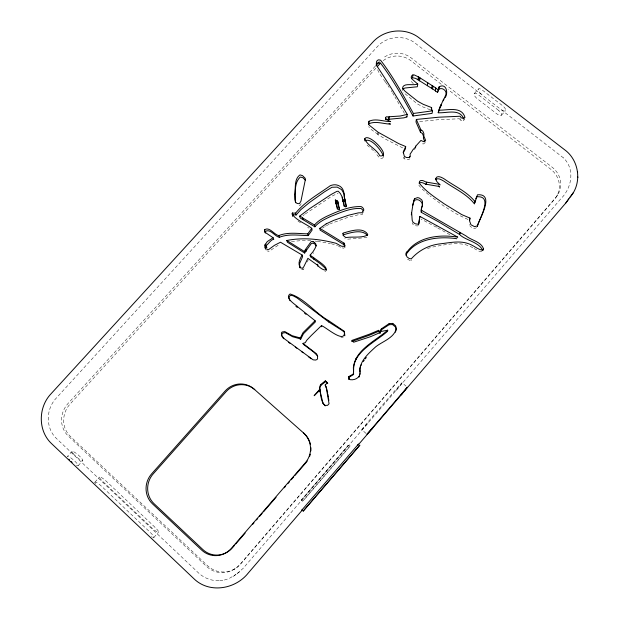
<?xml version="1.0" encoding="UTF-8"?>
<svg xmlns="http://www.w3.org/2000/svg" width="619" height="619" viewBox="0 0 619 619"><rect width="100%" height="100%" fill="white"/><g stroke="black" fill="none" stroke-linecap="round" stroke-linejoin="round"><path stroke-width="0.46" stroke-dasharray="3.1 2.32" d="M402.737 147.926L385.49 139.12L377.985 134.625L378.023 131.948M377.985 134.625L378.085 132.218M409.91 158.719L408.548 159.756L406.11 159.756L404.083 158.603L404.362 156.344M415.395 147.407L414.668 149.744M407.472 259.121L409.964 260.498L410.931 260.444L411.271 258.866M363.84 211.899L363.632 212.503M362.633 213.238L362.277 214.584L358.37 214.77L348.76 217.068L330.979 223.459M464.946 117.331L464.242 119.846L462.594 120.898L460.459 120.272L461.132 117.757M463.515 120.759L463.979 119.08M449.897 234.74L436.41 227.258L436.999 225.362M301.198 203.744L299.898 205.632L297.623 205.446M301.221 500.175L346.625 447.189C348.427 443.034 351.925 446.276 348.033 448.566L305.005 498.635C302.722 503.015 299.464 500.245 303.72 497.483L348.907 444.713M302.544 501.328L350.192 445.85M383.385 157.226L382.178 158.348L379.733 158.116L376.839 154.649M306.954 262.054L308.293 259.903M313.284 253.45L313.756 252.73M556.496 196.625L557.812 194.675M237.054 573.666L243.159 568.327L396.686 389.73A10.469 0.387 -49.5 0 0 402.11 382.836L406.002 386.101M396.09 390.427L560.667 198.97C571.747 188.369 575.361 169.312 563.476 157.891M367.516 423.667L366.92 424.348A10.538 0.395 -49.4 0 1 361.813 429.71L366.997 434.244M436.41 227.258L421.021 219.033M153.845 537.532L158.503 532.232M501.46 115.227L505.53 110.623M425.199 142.757L423.141 144.041L420.85 143.028M474.355 93.508L478.417 88.935M301.53 269.528L303.078 269.652L304.014 268.6M94.877 482.216L99.52 477.032M78.141 465.72L82.768 460.582M72.106 451.274L67.309 456.582A7.095 1.362 40.7 0 1 75.154 461.464A7.095 1.362 40.7 0 1 76.416 465.372M375.338 66.148L67.997 403.549A23.522 22.23 -55.3 0 0 68.369 436.14L206.529 566.416A24.628 23.592 -79.2 0 0 240.04 564.319L555.816 197.422A22.771 21.356 13.7 0 0 552.125 167.192L411.109 57.861A21.758 20.226 -2.8 0 0 382.944 58.178M375.88 68.183L70.048 404.083A23.36 22.075 -55.4 0 0 70.427 436.449L207.667 565.805A24.451 23.429 -79.3 0 0 240.938 563.716L554.516 199.349A22.617 21.224 13.8 0 0 550.856 169.312L448.094 89.577M345.185 247.422L343.421 248.18L341.061 247.554M303.031 215.683L304.463 214.538M305.213 213.988L331.529 196.393L338.113 193.159M322.414 228.163L324.395 226.833M224.372 580.018L228.984 578.587L236.071 574.355M233.201 576.451L239.839 571.631M410.931 260.444L411.712 259.903M234.245 569.248L235.181 568.613M325.432 226.214L326.043 225.873M326.492 225.626L328.875 224.442M278.124 245.256L269.048 251.391L267.238 250.927M329.672 224.055L330.561 223.637M476.607 227.622L475.199 228.295L472.483 228.179L469.929 225.95M367.005 237.557L345.967 239.321M481.822 251.755L478.889 251.121L473.86 248.374M418.452 225.564L417.26 225.989L414.815 225.595L412.695 224.07L412.146 222.84M427.52 248.559L430.375 247.646M432.782 246.996C446.067 244.606 461.225 240.412 473.535 248.188M343.212 337.34L340.937 337.363M563.545 157.953L415.156 43.137C404.13 34.517 386.906 36.08 377.551 46.448L56.197 398.187C45.76 409.113 45.38 428.255 56.669 438.701L198.49 572.923C204.208 578.27 212.062 581.171 219.884 580.668M219.753 580.692L224.504 580.003M291.441 241.464L301.352 240.636L311.249 240.652M419.636 121.541L438.314 119.707L459.522 118.763L460.459 120.272M325.865 271.586L324.867 271.586M314.978 241.077L317.214 241.364M317.508 241.395L330.445 243.538M331.351 243.731L337.548 245.642M430.282 109.811L422.777 106.87L417.307 103.86L403.186 92.262M467.956 219.466L457.549 214.538L443.691 205.941L429.888 195.79M377.923 134.362L370.781 129.193L368.645 126.686M340.558 247.329L338.369 246.037M307.658 227.289L309.082 228.179M297.979 221.076L301.383 223.327M441.246 84.261L410.799 60.631A21.619 20.11 -2.8 0 0 382.821 60.933M344.76 238.361L345.154 238.671M413.33 83.697L411.271 81.422M428.572 194.691L421.036 188.083L418.808 185.089M373.505 150.696L365.837 144.026M374.835 151.918L375.23 152.351M385.289 81.878L383.122 78.853M385.397 82.025L387.564 84.973M379.996 74.357L383.037 78.721M387.981 85.608L389.219 87.527M391.208 90.598L391.487 91.024M404.455 113.354L394.883 96.889M391.572 91.163L392.206 92.262M392.663 93.051L393.963 95.295M378.975 72.524L376.615 67.75M403.379 157.234L404.083 158.603M469.31 224.511L469.558 225.099M302.645 268.143L303.078 269.652M402.265 89.732L402.288 90.598M361.813 429.71A10.538 0.395 -49.4 0 1 366.99 423.11L397.398 387.742A10.469 0.387 -49.5 0 1 402.11 382.836M481.288 94.165A4.766 1.903 41.9 0 1 478.17 89.329A4.766 1.903 41.9 0 1 482.487 90.219L502.543 105.663A4.79 1.919 41.1 0 1 505.599 110.468A4.79 1.919 41.1 0 1 501.135 109.47M95.527 483.857A6.778 1.315 41.1 0 1 95.164 483.292M94.924 482.828A6.778 1.315 41.1 0 1 96.688 482.611A6.778 1.315 41.1 0 1 101.903 486.596L150.355 532.518A6.863 1.346 42 0 1 152.7 537.354M152.081 537.044A6.863 1.346 42 0 1 151.376 536.619M266.247 250.153A2.577 2.484 -20.9 0 1 265.938 249.852M498.457 110.29L478.402 94.815A4.774 1.872 41.8 0 0 474.108 93.895A4.774 1.872 41.8 0 0 477.249 98.715L497.088 114.051A4.797 1.888 41.1 0 0 501.537 115.072A4.797 1.888 41.1 0 0 498.457 110.29M154.974 527.256L106.514 481.443A6.778 1.261 41.1 0 0 99.829 476.901A6.778 1.261 41.1 0 0 102.769 481.45L151.903 527.945A6.863 1.292 42 0 0 158.387 532.278A6.863 1.292 42 0 0 154.974 527.256M73.336 453.82A7.088 1.308 40.7 0 0 82.551 460.691A7.088 1.308 40.7 0 0 76.253 453.394A7.088 1.308 40.7 0 0 73.336 453.82"/><path stroke-width="0.93" d="M364.769 140.312L364.777 138.733C368.785 132.265 392.531 157.334 379.842 155.864C376.437 148.777 367.315 145.922 364.777 138.733M353.666 371.493L353.217 374.062L348.69 376.662L348.845 379.215L348.69 376.662M446.013 94.173C446.856 90.389 441.61 86.761 438.639 89.538L437.556 92.324L435.381 91.001L435.768 87.913L418.738 77.042L414.312 74.961L412.888 74.945L411.712 75.766L411.178 77.135L411.596 78.675L417.724 84.045L417.353 86.761L405.035 88.006L402.551 89.059M368.638 124.489L369.04 121.254C375.71 118.09 383.687 121.633 390.666 121.618L386.109 119.436L385.614 117.548C386.558 115.56 388.585 118.02 389.204 116.751L400.199 116.024L407.232 114.399L406.931 116.921L403.936 117.842L389.034 119.258C388.484 120.597 387.2 118.376 386.063 119.475M359.987 371.354C361.039 377.18 355.244 380.53 350.122 379.671L348.737 378.472M411.666 212.928L412.215 220.379L413.043 222.244L415.171 223.776L417.639 224.179L418.839 223.745L419.86 216.379L457.758 237.139C440.287 234.33 418.305 236.288 407.155 251.786L406.42 252.165L406.002 255.399M385.513 119.219L385.614 117.548M388.477 119.885L388.577 117.115M389.034 119.258L389.204 116.751M406.42 252.165L406.242 254.595L406.869 256.777L409.128 258.471L411.271 258.866C418.73 250.378 429.199 244.923 440.581 243.809C449.851 242.733 459.615 240.373 468.684 243.762C473.496 245.341 477.35 249.186 482.325 250.262L483.586 249.055C481.412 241.619 471.283 240.404 466.03 235.924L421.601 210.336L421.392 208.263L422.413 205.229L422.529 201.608L421.655 199.798L419.256 198.026L417.624 197.616L414.513 198.699L413.121 203.326L411.333 214.816M359.972 373.605L359.144 377.048M380.167 333.362L378.449 331.405L378.557 330.322L369.528 334.152L351.662 340.496L353.673 342.214L370.425 336.721L379.965 332.643L380.538 332.001L378.557 330.322M422.003 207.172C424.023 202.599 418.173 197.399 414.157 200.68L412.772 205.276M381.397 328.805L380.004 332.728L381.397 328.805L389.227 323.575L392.74 323.404L395.611 325.826L396.199 327.737A5.873 5.772 12.6 0 1 396.214 329.176C393.39 338.353 382.496 341.386 375.687 346.833C368.994 353.047 359.716 360.862 359.964 370.766M411.387 78.536L412.548 77.715L412.888 74.945M409.639 157.628L409.786 156.406M369.04 121.254L368.483 123.901L369.226 125.154L378.085 132.218L398.768 143.647L405.693 146.541L405.399 148.862L403.24 152.808M302.327 510.025L248.227 573.062C235.352 589.404 208.998 593.838 193.615 578.432L51.702 443.753C37.751 430.886 38.115 407.279 51.029 393.8L372.986 41.968C384.43 29.286 405.453 27.19 418.978 37.751L564.59 149.728C579.384 160.367 582.332 183.441 570.084 197.121M417.724 84.045C413.097 86.018 402.961 82.25 402.528 88.339L405.019 91.217L417.67 101.253L423.179 104.278L431.613 107.582L431.629 109.261L432.549 110.824L432.077 113.378L413.028 116.001L413.368 113.47C403.387 95.272 393.088 76.578 380.569 60.19C376.12 58.201 375.323 64.097 377.397 66.705C387.757 82.296 397.646 98.398 407.232 114.399M435.273 90.614L417.995 79.797L418.367 77.035M418.367 79.805L418.738 77.042M419.458 80.663L419.844 77.901M418.576 224.651L419.86 216.379M359.91 368.081L359.84 369.241M419.52 80.841L419.899 78.087M424.967 141.983L423.442 138.509L423.45 136.01L422.398 133.48L420.471 132.242L415.991 121.951L416.347 119.452L438.832 117.192L460.188 116.24L461.132 117.757L463.283 118.391L464.946 117.331C461.666 105.841 447.258 110.468 438.739 110.167L438.221 112.728C446.121 113.385 459.569 108.387 463.484 118.376M415.504 147.717L415.744 146.161L420.935 140.42L423.558 141.689L425.624 140.397L423.853 136.118L423.868 133.603L422.8 131.058L420.866 129.812L416.347 119.452M440.705 106.723L440.968 104.921L438.739 110.167M380.12 331.652L387.726 330.19L387.556 331.273C375.594 341.99 352.66 352.01 353.642 370.417M427.381 85.716L427.752 82.729M381.273 329.896L389.049 324.712L389.227 323.575M420.471 132.242L420.866 129.812M343.065 235.452L343.127 235.166A1.145 1.106 -6.7 0 1 343.344 234.81C350.586 232.721 361.898 228.806 367.524 235.499M431.544 88.672L432.224 85.724M432.588 89.004L433.06 86.304M414.157 200.68L414.513 198.699M431.149 110.151L431.613 107.582M395.433 332.186L395.974 330.267A5.834 5.733 12.8 0 0 395.967 328.836L395.379 326.94L392.531 324.542L392.74 323.404M435.381 91.001L435.768 87.913M264.893 244.884L266.719 247.507L264.893 244.884L264.824 247.468A2.592 2.499 -20.9 0 0 265.551 248.521L268.375 249.767L274.511 245.294L280.492 242.23L302.188 255.051L302.621 256.645L299.596 263.609L299.844 267.323M265.59 246.54L265.52 249.109M437.556 92.324L439.157 86.83C446.137 82.784 448.527 92.695 445.231 97.493M438.639 89.538L439.157 86.83M475.346 200.316L474.378 203.798C466.494 193.755 454.168 188.478 443.97 181.22C441.649 180.005 438.182 177.374 435.691 179.618M439.591 109.308L440.117 106.731M440.217 107.605L440.968 104.921M443.281 100.796L445.788 94.839M419.202 183.402C421.036 181.305 424.123 183.456 425.996 184.416L426.708 182.156L439.119 184.284L440.101 184.926L436.782 181.522L435.745 178.442C437.324 174.651 442.283 177.715 444.535 179.108C454.81 186.404 467.221 191.72 475.168 201.833L474.378 203.798M425.996 184.416L426.708 182.156M483.586 249.055L482.735 250.71C479.671 242.114 464.768 240.126 459.577 234.469L438.817 221.958L421.245 212.302L421.709 210.375M435.412 179.858L435.745 178.442M344.837 335.8L344.481 332.388L342.539 330.724L328.681 321.942L296.934 297.855L293.058 295.758L290.605 295.302L289.212 296.609L289.135 298.845M415.744 146.161C415.326 148.111 412.788 149.102 412.014 151.291L410.111 154.131L410.235 156.468L408.857 157.505L406.404 157.505L404.362 156.344L403.232 152.057L405.693 146.541M426.429 182.326C424.549 181.359 421.438 179.193 419.597 181.305L419.195 183C425.849 191.635 435.505 197.678 444.334 203.899L461.712 214.584L469.937 218.081L469.426 220.008M421.748 207.922L420.99 210.181L421.245 212.302M475.771 198.761L476.653 196.819C494.194 195.117 478.611 219.838 477.35 226.554M360.096 367.377L360.382 366.595M320.031 390.009L319.474 387.479L320.541 384.685L325.339 380.847L325.625 381.575L320.859 385.382L319.799 388.159L320.031 390.009L318.8 391.417M459.445 234.121L460.126 232.357M459.577 234.469L460.257 232.705M438.221 112.728L439.25 110.167M469.434 219.327L469.937 218.081M342.949 199.279L343.003 201.477L342.299 197.244L340.38 193.523L338.214 191.225L336.875 191.379L331.304 194.389L309.485 208.75L299.72 216.108L300.169 217.965L314.87 226.802C319.002 221.757 325.176 219.018 330.948 216.325C340.597 212.58 350.625 207.798 361.14 208.526L363.639 210.886M336.249 204.378L335.351 199.945L336.643 200.827L336.829 202.784L335.622 201.956M336.643 200.827L336.837 200.347L337.37 203.156L338.284 203.783M336.218 204.239L336.117 202.065M336.829 202.784L336.837 200.347M441.061 104.99L443.653 99.04M469.929 218.77L469.581 220.968L470.974 224.798L474.611 226.678L477.411 225.811C479.408 218.94 495.277 193.267 477.45 194.799L475.168 201.833M376.251 64.724L377.559 62.937L380.461 63.053C392.887 79.34 403.116 97.918 413.028 116.001M387.726 330.19C375.509 340.922 354.586 350.122 353.441 368.026M317.4 355.546L317.601 358.711A3.103 3.08 -26.3 0 1 316.851 359.6L315.597 360.065L313.106 359.825L284.167 338.624L281.521 335.483L281.436 332.89A3.103 3.049 -30.1 0 1 282.163 331.977L284.794 331.56L292.106 335.691L300.331 337.966L303.024 332.658L315.079 320.712L297.979 307.063C296.431 305.128 284.005 298.103 290.079 293.971C304.858 298.528 314.986 312.897 328.318 320.464L344.342 331.312C346.168 345.332 325.099 326.468 321.462 325.633L311.225 335.537L306.831 340.156L305.275 342.64L302.977 343.398L303.418 344.388L313.524 351.917L317.361 355.631M282.334 336.945L281.769 335.359L282.032 333.958A3.08 3.025 -30.3 0 1 282.751 333.045L285.367 332.627L292.625 336.736L300.788 338.995L303.465 333.726L315.435 321.857L315.079 320.712M360.776 365.736L361.264 364.792M305.515 249.418L304.262 251.422L304.68 253.047L305.925 251.051L305.515 249.418L310.846 241.983L311.605 241.511L313.168 241.735M302.188 255.051C299.929 258.595 296.965 264.584 301.043 268.019L302.645 268.143L303.627 267.044L307.898 258.332L316.611 264.53L317.671 264.344L317.779 266.124M265.303 233.038L265.249 231.583C269.992 228.04 274.898 236.566 279.362 237.301C288.408 233.626 298.722 235.382 308.2 235.607L307.805 233.874L311.736 228.279C305.484 223.467 296.64 220.596 292.044 214.12A1.741 1.671 -14.9 0 1 292.269 213.153L295.642 213.091C305.028 201.546 318.39 194.258 330.306 185.692C332.813 184.671 335.699 184.385 338.237 185.437C346.044 188.3 343.475 197.554 345.394 203.666A41.821 40.212 -13.1 0 1 345.897 205.214L346.284 206.638M308.2 235.607L312.108 230.059L311.736 228.279M305.925 251.051L311.225 243.669C312.928 242.354 315.659 244.165 316.324 245.944M339.491 209.408L338.121 205.082L337.912 203.055L338.554 202.134L337.185 201.198M292.478 212.859L292.772 215.025A1.725 1.656 -14.9 0 0 292.547 215.992L292.609 216.341M363.33 361.496L364.22 360.235M358.122 445.015L565.82 202.993L568.822 198.846M357.999 444.883L358.502 444.063L301.801 510.126L302.211 509.808M565.82 202.993L573.155 192.88M365.256 358.865L366.301 357.488M314.87 226.802L314.522 224.999C317.593 221.13 322.058 218.724 326.368 216.488C337.34 211.551 348.984 206.127 361.125 206.607C362.827 207.148 365.303 210.359 362.618 211.342L362.27 212.704L358.331 212.882L348.659 215.203L333.873 220.302L326.228 223.823M364.931 140.9C370.82 136.931 381.993 151.036 383.501 156.274M326.6 270.263L324.58 267.586L320.232 263.717L310.49 256.746L310.111 255.152L312.928 251.825C314.406 249.418 318.12 244.698 314.491 242.501M310.49 256.746L310.87 256.281M401.801 394.117L407.302 387.208L366.997 434.244L372.034 428.805M292.973 214.731L296.122 214.971L300.857 209.632L309.655 202.367L324.348 191.929L331.97 187.263L337.216 187.093L341.611 189.646L343.971 193.724L344.481 199.132M234.377 545.54L232.489 547.73A21.688 20.814 -77.2 0 1 202.924 549.602L154.1 503.734A21.317 20.412 -67.2 0 1 153.233 473.852L226.121 391.68A20.675 20.226 -57.3 0 1 254.788 389.668M235.646 544.078L245.116 533.106M252.699 524.339L253.968 522.877M256.49 519.952L257.752 518.49M259.647 516.292L262.177 513.368M263.439 511.905L276.074 497.289M284.291 487.78L285.552 486.317M288.083 483.393L289.344 481.93M291.24 479.74L293.762 476.816M295.031 475.353L305.771 462.927A21 20.644 -78.3 0 0 307.272 460.962M319.714 389.343L314.135 395.734L319.83 390.194L322.994 403.24M317.671 264.344L317.121 264.963C325.246 273.459 331.351 270.294 319.922 262.17L310.119 255.16M302.776 219.629L302.536 217.563L299.72 216.108M265.559 244.141L267.246 241.588L273.103 237.742L273.745 239.452C270.681 238.717 265.744 248.838 265.559 244.141L266.031 245.851M273.103 237.742L264.63 232.024L264.553 229.819C269.335 226.252 274.271 234.841 278.767 235.576L279.362 237.301M375.988 65.436L379.238 61.861M377.18 66.751L380.437 63.177M326.453 387.935L325.168 384.995L327.497 382.728L325.339 380.847M344.829 246.548L344.118 244.791L320.131 230.106L319.822 228.334L326.182 223.846M348.807 377.42L353.611 374.472L353.364 367.206M369.009 123.73C375.687 120.728 383.494 123.986 390.481 124.094L389.057 123.49M278.767 235.576C287.874 231.877 298.257 233.649 307.805 233.874M406.118 253.79L406.845 253.411C417.686 237.843 440.558 236.28 456.853 238.733M378.449 331.405L369.489 335.212L351.747 341.51M304.68 253.047L287.371 242.191L286.821 240.497C302.467 237.332 318.653 238.942 334.036 242.795C337.835 242.958 341.332 248.265 345.054 245.758L343.978 243.112L319.822 228.334M413.368 113.47L432.549 110.824M389.049 324.712L392.531 324.542M412.548 77.715L415.782 78.427L417.995 79.797M426.267 184.253L438.585 186.365L439.567 187L438.283 185.847M344.582 198.614L345.387 199.349L344.775 200.347M313.199 241.75L314.475 242.493M302.343 217.78L314.522 224.999M435.877 88.308L438.066 89.631M286.821 240.497L304.262 251.422M345.371 201.221L344.357 200.533L344.651 200.161M288.5 342.307L290.009 343.367M302.977 343.398L316.533 353.82L317.733 356.451M295.271 347.089L296.826 348.211M301.484 351.577L303.039 352.698M308.277 356.583L311.117 358.772M406.226 116.364L406.931 116.921M304.587 313.199L306.034 314.359M295.882 306.25L297.275 307.45M325.625 381.575L327.761 383.44L327.497 382.728M325.192 405.886L322.94 403.271M282.929 337.796L283.734 338.701M290.118 300.726L289.506 299.728M325.168 384.995L326.205 387.223M305.477 180.268L302.97 177.785L300.795 177.096A2.143 2.043 -12.8 0 0 299.991 177.313C293.607 183.564 295.58 194.575 295.48 202.753M299.89 267.416L300.13 267.934M299.789 338.129L300.246 339.158M320.541 384.685L320.859 385.382M300.331 337.966L300.788 338.995M337.03 202.312L337.37 203.156M264.553 229.819L265.249 231.583M337.912 203.055L339.552 208.704L338.98 209.74L337.471 208.495L336.024 202.289M344.775 200.355L345.224 201.601M342.578 199.813L343.096 201.252M335.978 203.078L336.31 204.015M345.247 201.655L345.263 201.717A42.115 40.475 -13.1 0 1 345.773 203.264L346.4 205.91M326.174 387.254L329.053 403.743L327.552 405.375L324.905 405.337C320.75 401.669 321.06 395.239 319.83 390.194M266.247 245.813L266.719 247.507M321.462 325.633L321.764 326.747M326.7 388.747L327.668 392.988M295.642 213.091L296.122 214.971M305.933 249.387L306.343 251.02M342.856 199.504L344.319 205.709L345.828 206.955L346.4 205.91M343.251 202.521L343.568 203.86M343.8 204.874L344.172 206.444M336.365 204.858L336.852 206.97M337.038 207.752L337.378 209.207M302.536 217.563L302.97 219.412M313.462 257.334L313.926 259.315M328.318 320.464L328.681 321.942M327.908 394.303L328.38 397.228M328.612 398.845L328.844 400.563M335.351 199.945L335.49 201.252M343.978 243.112L344.118 244.791M342.183 197.167L342.284 198.49M356.072 358.262L356.126 359.152M356.374 358.285L356.428 359.175M577.597 171.834L577.628 172.384M577.821 176.949L577.852 177.552M359.933 369.961L360.01 372.151M372.855 427.876A10.546 0.526 -49.9 0 1 371.98 428.882M401.863 394.079A10.477 0.526 -49.3 0 1 400.98 395.115M303.496 432.944A21.154 20.798 -78.1 0 1 305.337 462.788L231.491 548.233A21.858 20.969 -77.1 0 1 201.709 550.121L152.545 503.905A21.479 20.559 -67.1 0 1 151.67 473.806L225.123 391.022A20.822 20.373 -57.1 0 1 253.991 389.003L303.937 433.3A21 20.644 -78.3 0 1 309.167 440.504M72.114 462.354A7.095 1.362 40.7 0 1 71.2 461.557M69.537 459.948A7.095 1.362 40.7 0 1 68.833 459.19M309.485 441.262A21 20.644 -78.3 0 1 310.436 444.396M310.9 447.653A21 20.644 -78.3 0 1 310.854 450.957M310.297 454.207A21 20.644 -78.3 0 1 309.554 456.574M294.675 194.381L294.776 199.473L295.472 202.073L297.159 203.512L299.449 203.69L300.942 201.152L305.422 179.262A4.07 3.884 -12.8 0 0 305.074 178.164L302.544 175.664L300.354 174.976A2.159 2.058 -12.8 0 0 299.542 175.192C294.002 179.657 295.89 188.137 294.675 194.381M342.911 233.711L343.7 235.901L345.843 237.603C352.753 236.365 361.62 238.323 367.562 235.019A1.872 1.811 -2.8 0 0 367.663 234.268C362.749 226.655 350.385 231.049 343.197 233.061A1.153 1.114 -6.8 0 0 342.98 233.425L342.911 233.711M303.171 511.132L359.801 445.2L303.171 511.132"/></g></svg>
